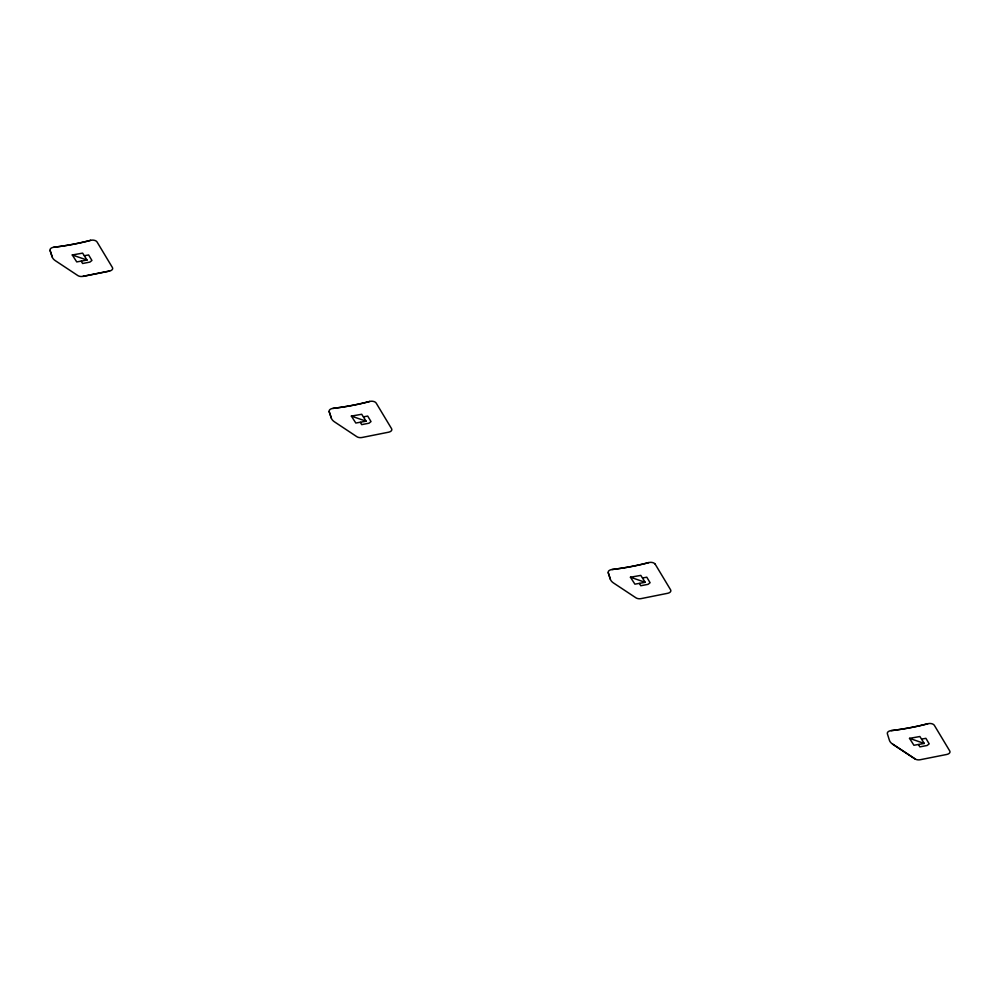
<?xml version="1.0" encoding="UTF-8"?>
<svg xmlns="http://www.w3.org/2000/svg" width="1000" height="1000" viewBox="0 0 1000 1000"><rect width="100%" height="100%" fill="white"/><g stroke="black" fill="none" stroke-linecap="round" stroke-linejoin="round"><path stroke-width="1.5" d="M892.6 744.112L915.113 758.962A4.713 2.725 0 0 0 920.2 759.737L946.8 754.45A4.763 2.75 0 0 0 949.737 750.95L934.338 725.312A4.763 2.75 0 0 0 927.875 723.713A175.875 101.538 0 0 1 891.05 730.625A4.713 2.725 0 0 0 887.387 733.812L889.425 740.325A13.838 7.987 0 0 0 892.6 744.112L915.113 758.962M72.275 254.975L82.625 253.137L87.025 260.062L76.737 261.913L72.275 254.975L87.025 260.062M82.963 276.388L109.525 271.025A4.713 2.725 0 0 0 112.438 267.575L97.037 241.938A4.763 2.75 0 0 0 90.625 240.325A175.875 101.538 0 0 1 53.788 247.237A4.763 2.75 0 0 0 50.075 250.438L52.175 256.938A13.787 7.963 0 0 0 55.388 260.712L77.85 275.575A4.713 2.725 0 0 0 82.95 276.35L109.55 271.062M351.362 416.1L361.712 414.275L366.112 421.188L355.825 423.038L351.362 416.1L366.112 421.188M655.2 564.2L670.6 589.825A4.713 2.725 0 0 1 667.7 593.288L641.112 598.612A4.763 2.75 0 0 1 635.988 597.85L613.525 582.987A13.838 7.987 0 0 1 610.337 579.2L608.25 572.7A4.713 2.725 0 0 1 611.975 569.525A175.875 101.538 0 0 0 648.787 562.575A4.713 2.725 0 0 1 655.2 564.2L655.25 564.188M630.438 577.225L640.8 575.4L645.2 582.312L634.913 584.163L630.438 577.225L645.2 582.312M909.525 738.363L919.875 736.525L924.275 743.438L913.925 745.275L909.525 738.363L924.275 743.438M84.425 255.725L88.612 254.95L91.925 260.462L89.9 262.087L82.625 263.5L81.213 261.225M363.512 416.85L367.7 416.075L371.012 421.587L368.988 423.212L361.712 424.625L360.3 422.35M642.588 577.987L646.787 577.2L650.1 582.712L648.075 584.338L640.8 585.75L639.388 583.475M921.675 739.112L925.875 738.325L929.188 743.85L927.163 745.475L919.887 746.875L918.462 744.6M50.075 250.438L52.225 256.938M329.162 411.562L329.212 411.562A4.713 2.725 0 0 1 332.887 408.4A175.875 101.538 0 0 0 369.7 401.45A4.763 2.75 0 0 1 376.163 403.05L391.575 428.688A4.763 2.75 0 0 1 388.638 432.188L362.025 437.488A4.763 2.75 0 0 1 356.9 436.725L334.475 421.838A13.787 7.963 0 0 1 331.312 418.062L329.162 411.562L331.312 418.062M608.25 572.7L610.337 579.2M927.875 723.713L927.9 723.737A175.925 101.575 0 0 1 891.062 730.662L891.062 730.662M648.787 562.575L648.812 562.612A175.925 101.575 0 0 1 611.975 569.525L611.975 569.525M369.7 401.45L369.725 401.475A175.925 101.575 0 0 1 332.887 408.4L332.887 408.4M90.625 240.325L90.638 240.35A175.925 101.575 0 0 1 53.8 247.275L53.788 247.237"/></g></svg>
